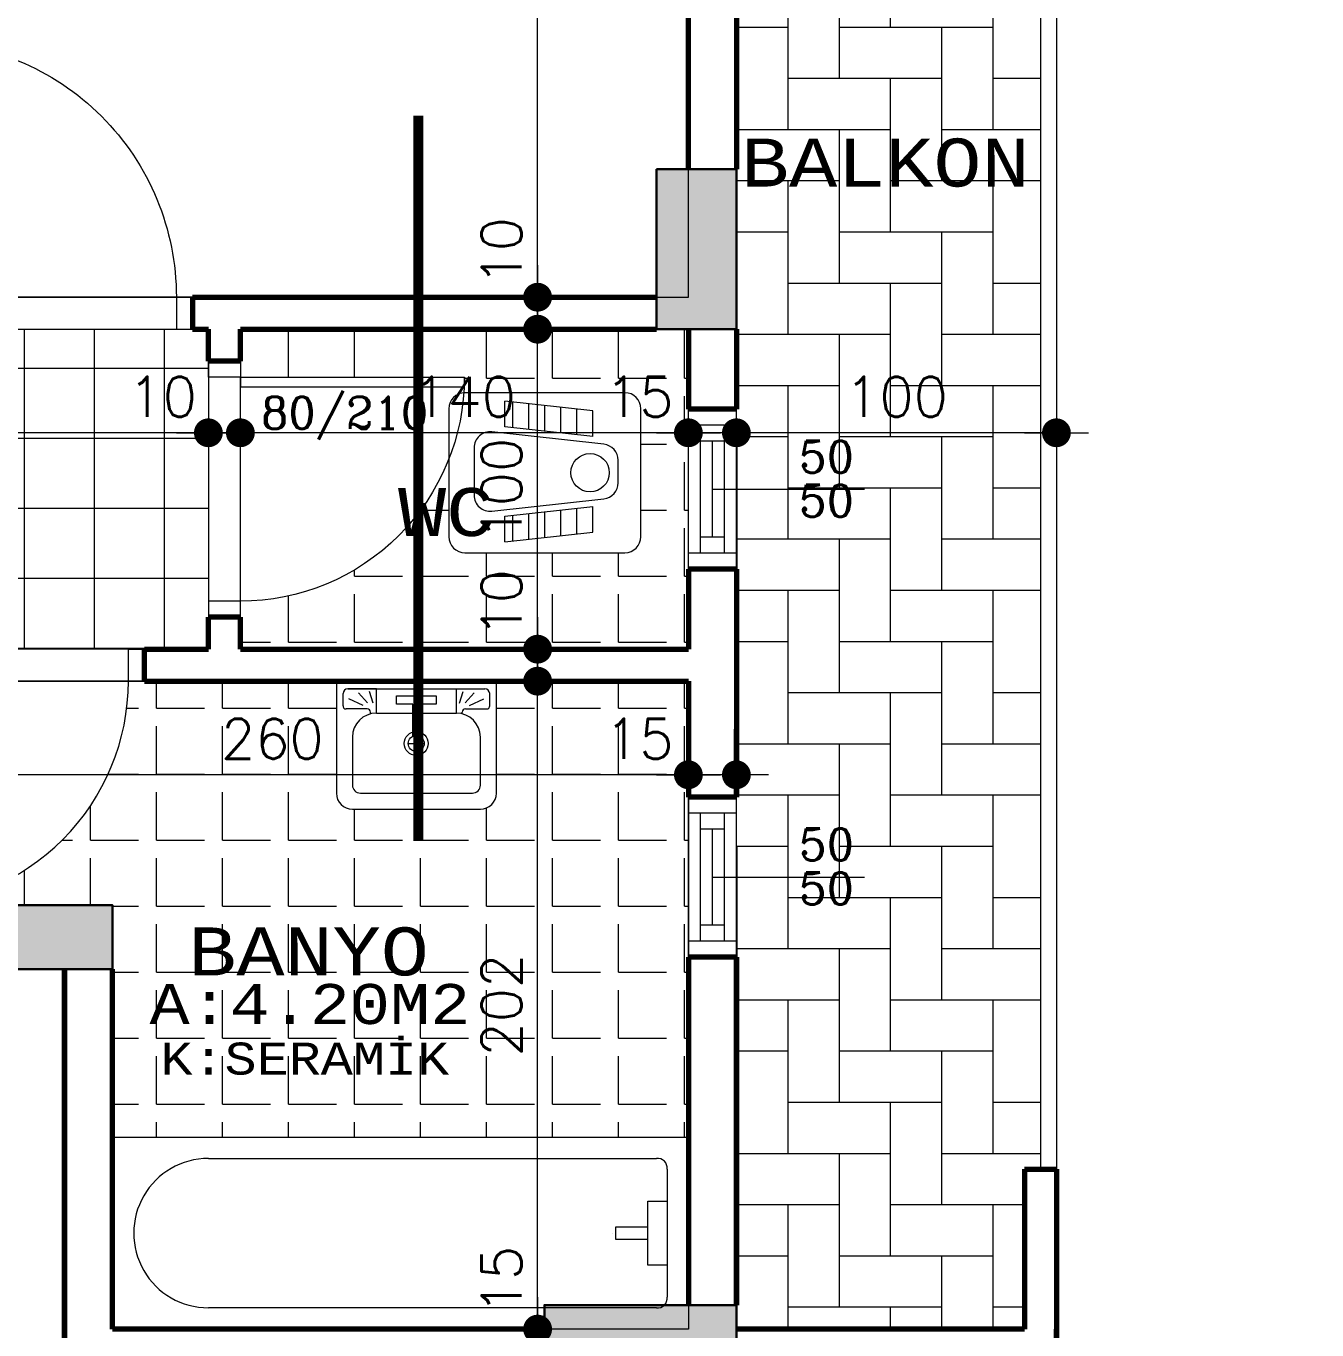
# Model space of a CAD drawing. Header units: millimetres. Extents: x 35860 to 71103, y -11298 to -8385.
# Drawn here: x 49809.8 to 50213.2, y -9991.2 to -9583.7 of the extents above; entities that cross this region are included whole.
import ezdxf
from ezdxf.enums import TextEntityAlignment as Align

# ---------------------------------------------------------------- set-up
doc = ezdxf.new("R2010")
doc.units = ezdxf.units.MM
doc.header["$MEASUREMENT"] = 0
doc.layers.get('0').update_dxf_attribs({"lineweight": 15})
doc.layers.get('Defpoints').update_dxf_attribs({"lineweight": 20})
for name, color, linetype, lineweight in [('02', 2, 'Continuous', 20), ('03_Yazı', 1, 'Continuous', 30), ('05', 4, 'Continuous', 50), ('07', 3, 'Continuous', 70), ('Aks&Tefriş', 5, 'Continuous', 20), ('Kolon', 6, 'Continuous', 30), ('Merd&Balkon', 40, 'Continuous', 20), ('Ölçü', 140, 'Continuous', 20)]:
    doc.layers.add(name, color=color, linetype=linetype, lineweight=lineweight)
doc.layers.add('Lay_X', color=45, linetype='Continuous', lineweight=13, plot=False)
doc.styles.add('0', font='txt.shx')
doc.styles.add('C', font='')
doc.styles.add('C3', font='', dxfattribs={"height": 15})
doc.styles.add('ROMANC', font='romanc', dxfattribs={"height": 0.11})
doc.styles.get('C').set_extended_font_data('Courier New Tur')
doc.styles.get('C3').set_extended_font_data('Courier New Tur')
doc.dimstyles.new('2', dxfattribs={"dimtxt": 12.5, "dimasz": 1, "dimexe": 0, "dimexo": 0, "dimgap": 5, "dimtad": 1, "dimdec": 0, "dimlfac": -1, "dimzin": 12, "dimdsep": 46, "dimtxsty": '0', "dimblk": 'DOT', "dimcen": 2.5, "dimse1": 1, "dimse2": 1, "dimclrd": 256, "dimclrt": 1, "dimadec": 0, "dimazin": 0, "dimtfac": 1, "dimtdec": 0, "dimtmove": 0, "dimatfit": 0, "dimldrblk": 'DOT', "dimfxl": 1, "dimtolj": 1, "dimtzin": 0, "dimlwd": -1, "dimarcsym": 0})
doc.dimstyles.new('_VI80I', dxfattribs={"dimtxt": 15, "dimasz": 1, "dimexe": 0, "dimexo": 100, "dimgap": 5, "dimtad": 1, "dimdec": 0, "dimlfac": -1, "dimzin": 12, "dimdsep": 46, "dimtxsty": '0', "dimblk1": 'DOT80_2', "dimblk2": 'DOT80_1', "dimsah": 1, "dimcen": 2.5, "dimse1": 1, "dimse2": 1, "dimclrd": 256, "dimclrt": 1, "dimadec": 8, "dimazin": 0, "dimtfac": 1, "dimtdec": 0, "dimtmove": 0, "dimatfit": 0, "dimldrblk": 'DOT', "dimfxl": 1, "dimtolj": 1, "dimtzin": 0, "dimlwd": -1, "dimarcsym": 0})
pattern_1 = [(0, (0, 0), (0, 20.625), [15, -5.625]), (90, (0, 0), (-20.625, 1e-15), [15, -5.625])]

# ---------------------------------------------------------------- blocks, each defined once
blk = doc.blocks.new('DOT')
at = {"color": 0}
blk.add_line((-10, 0), (10, 0), dxfattribs=at)
at = {"color": 0, "const_width": 4.5}
blk.add_lwpolyline([(-2.25, 0, 1), (2.25, 0, 1)], format="xyb", close=True, dxfattribs=at)
blk = doc.blocks.new('*D401')
at = {"layer": 'Defpoints', "color": 0, "transparency": 16777216}
for p in [(50031.81, -9703.42), (50031.81, -9710.8), (50131.81, -9940.92)]:
    blk.add_point(p, dxfattribs=at)
at = {"layer": 'Ölçü', "transparency": 16777216}
blk.add_line((50130.81, -9710.8), (50032.81, -9710.8), dxfattribs=at)
at = {"layer": 'Ölçü', "transparency": 16777216, "rotation": 180}
blk.add_blockref('DOT', (50031.81, -9710.8), dxfattribs=at)
at = {"layer": 'Ölçü', "transparency": 16777216}
blk.add_blockref('DOT', (50131.81, -9710.8), dxfattribs=at)
at = {"layer": 'Ölçü', "color": 1, "transparency": 16777216, "insert": (50081.81, -9699.55), "char_height": 12.5, "attachment_point": 5, "style": '0'}
blk.add_mtext('\\A1;100', dxfattribs=at)
blk = doc.blocks.new('*D402')
at = {"layer": 'Defpoints', "color": 0, "transparency": 16777216}
for p in [(50016.81, -9703.42), (50031.81, -9703.42), (50016.81, -9710.8)]:
    blk.add_point(p, dxfattribs=at)
at = {"layer": 'Ölçü', "transparency": 16777216}
for p, q in [((50015.81, -9710.8), (49988.14, -9710.8)), ((50031.81, -9710.8), (50016.81, -9710.8)), ((50032.81, -9710.8), (50033.81, -9710.8))]:
    blk.add_line(p, q, dxfattribs=at)
blk.add_blockref('DOT', (50016.81, -9710.8), dxfattribs=at)
at = {"layer": 'Ölçü', "transparency": 16777216, "rotation": 180}
blk.add_blockref('DOT', (50031.81, -9710.8), dxfattribs=at)
at = {"layer": 'Ölçü', "color": 1, "transparency": 16777216, "insert": (50001.47, -9699.55), "char_height": 12.5, "attachment_point": 5, "style": '0'}
blk.add_mtext('\\A1;15', dxfattribs=at)
blk = doc.blocks.new('*D403')
at = {"layer": 'Defpoints', "color": 0, "transparency": 16777216}
for p in [(49876.81, -9688.42), (50016.81, -9703.42), (49876.81, -9710.8)]:
    blk.add_point(p, dxfattribs=at)
at = {"layer": 'Ölçü', "transparency": 16777216}
blk.add_line((50015.81, -9710.8), (49877.81, -9710.8), dxfattribs=at)
at = {"layer": 'Ölçü', "transparency": 16777216, "rotation": 180}
blk.add_blockref('DOT', (49876.81, -9710.8), dxfattribs=at)
at = {"layer": 'Ölçü', "transparency": 16777216}
blk.add_blockref('DOT', (50016.81, -9710.8), dxfattribs=at)
at = {"layer": 'Ölçü', "color": 1, "transparency": 16777216, "insert": (49946.81, -9699.55), "char_height": 12.5, "attachment_point": 5, "style": '0'}
blk.add_mtext('\\A1;140', dxfattribs=at)
blk = doc.blocks.new('*D404')
at = {"layer": 'Defpoints', "color": 0, "transparency": 16777216}
for p in [(49866.81, -9688.42), (49876.81, -9688.42), (49866.81, -9710.8)]:
    blk.add_point(p, dxfattribs=at)
at = {"layer": 'Ölçü', "transparency": 16777216}
for p, q in [((49865.81, -9710.8), (49840.22, -9710.8)), ((49876.81, -9710.8), (49866.81, -9710.8)), ((49877.81, -9710.8), (49878.81, -9710.8))]:
    blk.add_line(p, q, dxfattribs=at)
blk.add_blockref('DOT', (49866.81, -9710.8), dxfattribs=at)
at = {"layer": 'Ölçü', "transparency": 16777216, "rotation": 180}
blk.add_blockref('DOT', (49876.81, -9710.8), dxfattribs=at)
at = {"layer": 'Ölçü', "color": 1, "transparency": 16777216, "insert": (49852.51, -9699.55), "char_height": 12.5, "attachment_point": 5, "style": '0'}
blk.add_mtext('\\A1;10', dxfattribs=at)
blk = doc.blocks.new('*D405')
at = {"layer": 'Defpoints', "color": 0, "transparency": 16777216}
for p in [(49866.81, -9688.42), (49456.81, -9710.8), (49456.81, -9778.42)]:
    blk.add_point(p, dxfattribs=at)
at = {"layer": 'Ölçü', "transparency": 16777216}
blk.add_line((49865.81, -9710.8), (49457.81, -9710.8), dxfattribs=at)
at = {"layer": 'Ölçü', "transparency": 16777216, "rotation": 180}
blk.add_blockref('DOT', (49456.81, -9710.8), dxfattribs=at)
at = {"layer": 'Ölçü', "transparency": 16777216}
blk.add_blockref('DOT', (49866.81, -9710.8), dxfattribs=at)
at = {"layer": 'Ölçü', "color": 1, "transparency": 16777216, "insert": (49661.81, -9699.55), "char_height": 12.5, "attachment_point": 5, "style": '0'}
blk.add_mtext('\\A1;410', dxfattribs=at)
blk = doc.blocks.new('*D409')
at = {"layer": 'Defpoints', "color": 0, "transparency": 16777216}
for p in [(50016.81, -9817.68), (50016.81, -9824.67), (50031.81, -9824.67)]:
    blk.add_point(p, dxfattribs=at)
at = {"layer": 'Ölçü', "transparency": 16777216}
for p, q in [((50015.81, -9817.68), (49988.14, -9817.68)), ((50031.81, -9817.68), (50016.81, -9817.68)), ((50032.81, -9817.68), (50033.81, -9817.68))]:
    blk.add_line(p, q, dxfattribs=at)
blk.add_blockref('DOT', (50016.81, -9817.68), dxfattribs=at)
at = {"layer": 'Ölçü', "transparency": 16777216, "rotation": 180}
blk.add_blockref('DOT', (50031.81, -9817.68), dxfattribs=at)
at = {"layer": 'Ölçü', "color": 1, "transparency": 16777216, "insert": (50001.47, -9806.43), "char_height": 12.5, "attachment_point": 5, "style": '0'}
blk.add_mtext('\\A1;15', dxfattribs=at)
blk = doc.blocks.new('*D410')
at = {"layer": 'Defpoints', "color": 0, "transparency": 16777216}
for p in [(49756.81, -9788.42), (49756.81, -9817.68), (50016.81, -9824.67)]:
    blk.add_point(p, dxfattribs=at)
at = {"layer": 'Ölçü', "transparency": 16777216}
blk.add_line((50015.81, -9817.68), (49757.81, -9817.68), dxfattribs=at)
at = {"layer": 'Ölçü', "transparency": 16777216, "rotation": 180}
blk.add_blockref('DOT', (49756.81, -9817.68), dxfattribs=at)
at = {"layer": 'Ölçü', "transparency": 16777216}
blk.add_blockref('DOT', (50016.81, -9817.68), dxfattribs=at)
at = {"layer": 'Ölçü', "color": 1, "transparency": 16777216, "insert": (49886.81, -9806.43), "char_height": 12.5, "attachment_point": 5, "style": '0'}
blk.add_mtext('\\A1;260', dxfattribs=at)
blk = doc.blocks.new('*D496')
at = {"layer": 'Defpoints', "color": 0, "transparency": 16777216}
for p in [(49969.7, -9990.92), (50031.81, -9990.92), (50031.81, -10005.92)]:
    blk.add_point(p, dxfattribs=at)
at = {"layer": 'Ölçü', "transparency": 16777216}
for p, q in [((49969.7, -9989.92), (49969.7, -9962.26)), ((49969.7, -10005.92), (49969.7, -9990.92)), ((49969.7, -10006.92), (49969.7, -10007.92))]:
    blk.add_line(p, q, dxfattribs=at)
for p, rotation in [((49969.7, -9990.92), 270), ((49969.7, -10005.92), 90)]:
    blk.add_blockref('DOT', p, dxfattribs=dict(at, rotation=rotation))
at = {"layer": 'Ölçü', "color": 1, "transparency": 16777216, "insert": (49958.45, -9975.59), "char_height": 12.5, "attachment_point": 5, "rotation": 90, "style": '0'}
blk.add_mtext('\\A1;15', dxfattribs=at)
blk = doc.blocks.new('*D497')
at = {"layer": 'Defpoints', "color": 0, "transparency": 16777216}
for p in [(49969.7, -9788.42), (50016.81, -9788.42), (50031.81, -9990.92)]:
    blk.add_point(p, dxfattribs=at)
at = {"layer": 'Ölçü', "transparency": 16777216}
blk.add_line((49969.7, -9989.92), (49969.7, -9789.42), dxfattribs=at)
for p, rotation in [((49969.7, -9788.42), 90), ((49969.7, -9990.92), 270)]:
    blk.add_blockref('DOT', p, dxfattribs=dict(at, rotation=rotation))
at = {"layer": 'Ölçü', "color": 1, "transparency": 16777216, "insert": (49958.45, -9889.67), "char_height": 12.5, "attachment_point": 5, "rotation": 90, "style": '0'}
blk.add_mtext('\\A1;202', dxfattribs=at)
blk = doc.blocks.new('*D498')
at = {"layer": 'Defpoints', "color": 0, "transparency": 16777216}
for p in [(49969.7, -9778.42), (50016.81, -9778.42), (50016.81, -9788.42)]:
    blk.add_point(p, dxfattribs=at)
at = {"layer": 'Ölçü', "transparency": 16777216}
for p, q in [((49969.7, -9777.42), (49969.7, -9751.84)), ((49969.7, -9788.42), (49969.7, -9778.42)), ((49969.7, -9789.42), (49969.7, -9790.42))]:
    blk.add_line(p, q, dxfattribs=at)
for p, rotation in [((49969.7, -9778.42), 270), ((49969.7, -9788.42), 90)]:
    blk.add_blockref('DOT', p, dxfattribs=dict(at, rotation=rotation))
at = {"layer": 'Ölçü', "color": 1, "transparency": 16777216, "insert": (49958.45, -9764.13), "char_height": 12.5, "attachment_point": 5, "rotation": 90, "style": '0'}
blk.add_mtext('\\A1;10', dxfattribs=at)
blk = doc.blocks.new('*D499')
at = {"layer": 'Defpoints', "color": 0, "transparency": 16777216}
for p in [(49969.7, -9678.42), (50006.81, -9678.42), (50016.81, -9778.42)]:
    blk.add_point(p, dxfattribs=at)
at = {"layer": 'Ölçü', "transparency": 16777216}
blk.add_line((49969.7, -9777.42), (49969.7, -9679.42), dxfattribs=at)
for p, rotation in [((49969.7, -9678.42), 90), ((49969.7, -9778.42), 270)]:
    blk.add_blockref('DOT', p, dxfattribs=dict(at, rotation=rotation))
at = {"layer": 'Ölçü', "color": 1, "transparency": 16777216, "insert": (49958.45, -9728.42), "char_height": 12.5, "attachment_point": 5, "rotation": 90, "style": '0'}
blk.add_mtext('\\A1;100', dxfattribs=at)
blk = doc.blocks.new('*D500')
at = {"layer": 'Defpoints', "color": 0, "transparency": 16777216}
for p in [(49969.7, -9668.42), (50006.81, -9668.42), (50006.81, -9678.42)]:
    blk.add_point(p, dxfattribs=at)
at = {"layer": 'Ölçü', "transparency": 16777216}
for p, q in [((49969.7, -9667.42), (49969.7, -9641.84)), ((49969.7, -9678.42), (49969.7, -9668.42)), ((49969.7, -9679.42), (49969.7, -9680.42))]:
    blk.add_line(p, q, dxfattribs=at)
for p, rotation in [((49969.7, -9668.42), 270), ((49969.7, -9678.42), 90)]:
    blk.add_blockref('DOT', p, dxfattribs=dict(at, rotation=rotation))
at = {"layer": 'Ölçü', "color": 1, "transparency": 16777216, "insert": (49958.45, -9654.13), "char_height": 12.5, "attachment_point": 5, "rotation": 90, "style": '0'}
blk.add_mtext('\\A1;10', dxfattribs=at)
blk = doc.blocks.new('*D510')
at = {"layer": 'Defpoints', "color": 0, "transparency": 16777216}
for p in [(49969.7, -9235.34), (49972.61, -9235.34), (50006.81, -9668.42)]:
    blk.add_point(p, dxfattribs=at)
at = {"layer": 'Ölçü', "transparency": 16777216}
blk.add_line((49969.7, -9667.42), (49969.7, -9236.34), dxfattribs=at)
for p, rotation in [((49969.7, -9235.34), 90), ((49969.7, -9668.42), 270)]:
    blk.add_blockref('DOT', p, dxfattribs=dict(at, rotation=rotation))
at = {"layer": 'Ölçü', "color": 1, "transparency": 16777216, "insert": (49958.45, -9451.88), "char_height": 12.5, "attachment_point": 5, "rotation": 90, "style": '0'}
blk.add_mtext('\\A1;433', dxfattribs=at)
blk = doc.blocks.new('DOT80_2')
at = {"color": 0}
blk.add_line((0, 0), (0, -80), dxfattribs=at)
blk.add_blockref('DOT', (0, 0))
blk = doc.blocks.new('DOT80_1')
at = {"color": 0}
blk.add_line((0, 0), (0, 80), dxfattribs=at)
blk.add_blockref('DOT', (0, 0))
blk = doc.blocks.new('*D928')
at = {"layer": 'Aks&Tefriş', "transparency": 16777216}
blk.add_line((50309.41, -10054.92), (50309.41, -9941.92), dxfattribs=at)
at = {"layer": 'Defpoints', "color": 0, "transparency": 16777216}
for p in [(50131.81, -9940.92), (50309.41, -9940.92), (50131.81, -10055.92)]:
    blk.add_point(p, dxfattribs=at)
at = {"layer": 'Aks&Tefriş', "transparency": 16777216}
for name, p, rotation in [('DOT80_1', (50309.41, -9940.92), 90), ('DOT80_2', (50309.41, -10055.92), 270)]:
    blk.add_blockref(name, p, dxfattribs=dict(at, rotation=rotation))
at = {"layer": 'Aks&Tefriş', "color": 1, "transparency": 16777216, "insert": (50296.91, -9998.42), "char_height": 15, "attachment_point": 5, "rotation": 90, "style": '0'}
blk.add_mtext('\\A1;115', dxfattribs=at)
blk = doc.blocks.new('*D929')
at = {"layer": 'Aks&Tefriş', "transparency": 16777216}
blk.add_line((50309.41, -9939.92), (50309.41, -9875.67), dxfattribs=at)
at = {"layer": 'Defpoints', "color": 0, "transparency": 16777216}
for p in [(50031.81, -9874.67), (50309.41, -9874.67), (50131.81, -9940.92)]:
    blk.add_point(p, dxfattribs=at)
at = {"layer": 'Aks&Tefriş', "transparency": 16777216}
for name, p, rotation in [('DOT80_1', (50309.41, -9874.67), 90), ('DOT80_2', (50309.41, -9940.92), 270)]:
    blk.add_blockref(name, p, dxfattribs=dict(at, rotation=rotation))
at = {"layer": 'Aks&Tefriş', "color": 1, "transparency": 16777216, "insert": (50296.91, -9907.8), "char_height": 15, "attachment_point": 5, "rotation": 90, "style": '0'}
blk.add_mtext('\\A1;66', dxfattribs=at)
blk = doc.blocks.new('*D930')
at = {"layer": 'Aks&Tefriş', "transparency": 16777216}
blk.add_line((50309.41, -9873.67), (50309.41, -9825.67), dxfattribs=at)
at = {"layer": 'Defpoints', "color": 0, "transparency": 16777216}
for p in [(50031.81, -9824.67), (50309.41, -9824.67), (50031.81, -9874.67)]:
    blk.add_point(p, dxfattribs=at)
at = {"layer": 'Aks&Tefriş', "transparency": 16777216}
for name, p, rotation in [('DOT80_1', (50309.41, -9824.67), 90), ('DOT80_2', (50309.41, -9874.67), 270)]:
    blk.add_blockref(name, p, dxfattribs=dict(at, rotation=rotation))
at = {"layer": 'Aks&Tefriş', "color": 1, "transparency": 16777216, "insert": (50296.91, -9849.67), "char_height": 15, "attachment_point": 5, "rotation": 90, "style": '0'}
blk.add_mtext('\\A1;50', dxfattribs=at)
blk = doc.blocks.new('*D931')
at = {"layer": 'Aks&Tefriş', "transparency": 16777216}
blk.add_line((50309.41, -9823.67), (50309.41, -9754.42), dxfattribs=at)
at = {"layer": 'Defpoints', "color": 0, "transparency": 16777216}
for p in [(50031.81, -9753.42), (50309.41, -9753.42), (50031.81, -9824.67)]:
    blk.add_point(p, dxfattribs=at)
at = {"layer": 'Aks&Tefriş', "transparency": 16777216}
for name, p, rotation in [('DOT80_1', (50309.41, -9753.42), 90), ('DOT80_2', (50309.41, -9824.67), 270)]:
    blk.add_blockref(name, p, dxfattribs=dict(at, rotation=rotation))
at = {"layer": 'Aks&Tefriş', "color": 1, "transparency": 16777216, "insert": (50296.91, -9789.05), "char_height": 15, "attachment_point": 5, "rotation": 90, "style": '0'}
blk.add_mtext('\\A1;71', dxfattribs=at)
blk = doc.blocks.new('*D932')
at = {"layer": 'Aks&Tefriş', "transparency": 16777216}
blk.add_line((50309.41, -9752.42), (50309.41, -9704.42), dxfattribs=at)
at = {"layer": 'Defpoints', "color": 0, "transparency": 16777216}
for p in [(50031.81, -9703.42), (50309.41, -9703.42), (50031.81, -9753.42)]:
    blk.add_point(p, dxfattribs=at)
at = {"layer": 'Aks&Tefriş', "transparency": 16777216}
for name, p, rotation in [('DOT80_1', (50309.41, -9703.42), 90), ('DOT80_2', (50309.41, -9753.42), 270)]:
    blk.add_blockref(name, p, dxfattribs=dict(at, rotation=rotation))
at = {"layer": 'Aks&Tefriş', "color": 1, "transparency": 16777216, "insert": (50296.91, -9728.42), "char_height": 15, "attachment_point": 5, "rotation": 90, "style": '0'}
blk.add_mtext('\\A1;50', dxfattribs=at)
blk = doc.blocks.new('*D933')
at = {"layer": 'Aks&Tefriş', "transparency": 16777216}
blk.add_line((50309.41, -9702.42), (50309.41, -9561.92), dxfattribs=at)
at = {"layer": 'Defpoints', "color": 0, "transparency": 16777216}
for p in [(50031.81, -9560.92), (50309.41, -9560.92), (50031.81, -9703.42)]:
    blk.add_point(p, dxfattribs=at)
at = {"layer": 'Aks&Tefriş', "transparency": 16777216}
for name, p, rotation in [('DOT80_1', (50309.41, -9560.92), 90), ('DOT80_2', (50309.41, -9703.42), 270)]:
    blk.add_blockref(name, p, dxfattribs=dict(at, rotation=rotation))
at = {"layer": 'Aks&Tefriş', "color": 1, "transparency": 16777216, "insert": (50296.91, -9632.17), "char_height": 15, "attachment_point": 5, "rotation": 90, "style": '0'}
blk.add_mtext('\\A1;143', dxfattribs=at)

msp = doc.modelspace()

# ---------------------------------------------------------------- hatches: boundary and pattern name
h = msp.add_hatch()
h.set_pattern_fill('SERAMIK9', color=256, scale=4, style=0, pattern_type=2)
h.set_pattern_definition([(0, (0, 0), (16, 16), [48, -16]), (90, (16, 0), (-16, -16), [48, -16])])
h.paths.add_polyline_path([(50126.81, -9232.13), (50031.81, -9227.94), (50031.81, -9247.38), (50031.81, -9252.38), (50016.81, -9252.38), (50016.81, -9322.38), (50031.81, -9322.38), (50031.81, -9327.38), (50031.81, -9373.08), (50031.81, -9423.08), (50031.81, -9440.92), (50031.81, -9560.92), (50031.81, -9628.42), (50031.81, -9678.42), (50031.81, -9703.42), (50031.81, -9753.42), (50031.81, -9824.67), (50031.81, -9874.67), (50031.81, -9983.42), (50031.81, -9990.92), (50121.81, -9990.92), (50121.81, -9940.92), (50126.81, -9940.92)])
h.paths.add_polyline_path([(50033.68, -9519.14), (50067.01, -9519.14), (50067.01, -9500.39), (50033.68, -9500.39)], flags=24)
h.paths.add_polyline_path([(50033.68, -9501.55), (50067.01, -9501.55), (50067.01, -9482.8), (50033.68, -9482.8)], flags=24)
h.paths.add_polyline_path([(50066.18, -9448.82), (50097.43, -9448.82), (50097.43, -9467.57), (50066.18, -9467.57)], flags=24)
h.paths.add_polyline_path([(50066.18, -9690.17), (50097.43, -9690.17), (50097.43, -9708.92), (50066.18, -9708.92)], flags=24)
h.paths.add_polyline_path([(50050.36, -9725.77), (50071.55, -9725.77), (50071.55, -9710.77), (50050.36, -9710.77)], flags=24)
h.paths.add_polyline_path([(50050.36, -9739.54), (50071.55, -9739.54), (50071.55, -9724.54), (50050.36, -9724.54)], flags=24)
h.paths.add_polyline_path([(50050.36, -9846.92), (50071.55, -9846.92), (50071.55, -9831.92), (50050.36, -9831.92)], flags=24)
h.paths.add_polyline_path([(50050.36, -9860.69), (50071.55, -9860.69), (50071.55, -9845.69), (50050.36, -9845.69)], flags=24)
h.paths.add_polyline_path([(50027.13, -9638.21), (50129.56, -9638.21), (50129.56, -9614.55), (50027.13, -9614.55)], flags=9)
h = msp.add_hatch()
h.set_pattern_fill('ANSI33', color=256, scale=30, style=0)
h.paths.add_polyline_path([(49131.81, -9384.52), (49131.81, -9333.42), (49156.81, -9334.52), (49156.81, -9384.52)])
h.paths.add_polyline_path([(49546.81, -9402.81), (49546.81, -9351.71), (49571.81, -9352.81), (49571.81, -9402.81)])
h.paths.add_polyline_path([(50031.81, -9983.42), (49971.81, -9983.42), (49971.81, -10013.42), (50031.81, -10013.42)])
h.paths.add_polyline_path([(50006.81, -9628.42), (50031.81, -9628.42), (50031.81, -9678.42), (50006.81, -9678.42)])
h.paths.add_polyline_path([(49571.81, -9638.42), (49571.81, -9678.42), (49546.81, -9678.42), (49546.81, -9638.42)])
h.paths.add_polyline_path([(49181.81, -9678.42), (49131.81, -9678.42), (49131.81, -9653.42), (49181.81, -9653.42)])
h.paths.add_polyline_path([(49171.81, -9893.42), (49131.81, -9893.42), (49131.81, -9923.42), (49171.81, -9923.42)])
h.paths.add_polyline_path([(49156.81, -10623.42), (49156.81, -10573.42), (49131.81, -10573.42), (49131.81, -10623.42)])
h.paths.add_polyline_path([(50006.81, -10368.42), (50031.81, -10368.42), (50031.81, -10318.42), (50006.81, -10318.42)])
h.paths.add_polyline_path([(49571.81, -10368.42), (49571.81, -10318.42), (49546.81, -10318.42), (49546.81, -10368.42)])
h.paths.add_polyline_path([(50006.81, -9423.08), (50006.81, -9371.98), (50031.81, -9373.08), (50031.81, -9423.08)])
h.paths.add_polyline_path([(49741.81, -9360.3), (49766.81, -9361.4), (49766.81, -9411.4), (49741.81, -9411.4)])
h.paths.add_polyline_path([(49471.81, -10138.42), (49446.81, -10138.42), (49446.81, -10073.42), (49471.81, -10073.42)])
h.paths.add_polyline_path([(49471.81, -9923.42), (49471.81, -9858.42), (49446.81, -9858.42), (49446.81, -9923.42)])
h.paths.add_polyline_path([(49741.81, -9873.42), (49741.81, -9878.42), (49746.81, -9878.42), (49836.81, -9878.42), (49836.81, -9858.42), (49741.81, -9858.42)])
h.paths.add_polyline_path([(49741.81, -10133.42), (49741.81, -10118.42), (49836.81, -10118.42), (49836.81, -10138.42), (49741.81, -10138.42)])
h.paths.add_polyline_path([(49181.81, -10318.42), (49131.81, -10318.42), (49131.81, -10343.42), (49181.81, -10343.42)])
h.paths.add_polyline_path([(49741.81, -10623.42), (49766.81, -10623.42), (49766.81, -10573.42), (49741.81, -10573.42)])
h.paths.add_polyline_path([(50006.81, -10623.42), (50031.81, -10623.42), (50031.81, -10573.42), (50006.81, -10573.42)])
h.paths.add_polyline_path([(49571.81, -10623.42), (49571.81, -10573.42), (49546.81, -10573.42), (49546.81, -10623.42)])
h = msp.add_hatch()
h.set_pattern_fill('NET', color=256, scale=175, style=0)
h.paths.add_polyline_path([(49866.81, -9678.42), (49456.81, -9678.42), (49456.81, -9858.42), (49480.78, -9858.42), (49480.78, -9778.42), (49483.78, -9778.42), (49483.78, -9778.48, -0.40327), (49560.78, -9858.42), (49746.81, -9858.42), (49746.81, -9778.42), (49866.81, -9778.42)])
h.paths.add_polyline_path([(49842.1, -9690.17), (49862.93, -9690.17), (49862.93, -9708.92), (49842.1, -9708.92)], flags=24)
h.paths.add_polyline_path([(49645.14, -9690.17), (49678.47, -9690.17), (49678.47, -9708.92), (49645.14, -9708.92)], flags=24)
h.paths.add_polyline_path([(49460.68, -9690.17), (49481.51, -9690.17), (49481.51, -9708.92), (49460.68, -9708.92)], flags=24)
h.paths.add_polyline_path([(49722.1, -9797.05), (49742.93, -9797.05), (49742.93, -9815.8), (49722.1, -9815.8)], flags=24)
h.paths.add_polyline_path([(49583.06, -9797.05), (49620.56, -9797.05), (49620.56, -9815.8), (49583.06, -9815.8)], flags=24)
h.paths.add_polyline_path([(49608.89, -9854.55), (49608.89, -9831.63), (49627.64, -9831.63), (49627.64, -9854.55)], flags=24)
h.paths.add_polyline_path([(49608.89, -9785.09), (49608.89, -9751.76), (49627.64, -9751.76), (49627.64, -9785.09)], flags=24)
h.paths.add_polyline_path([(49497.42, -9783.05), (49609.07, -9783.05), (49609.07, -9763.21), (49497.42, -9763.21)], flags=25)
h.paths.add_polyline_path([(49500.45, -9768.8), (49612.52, -9768.8), (49612.52, -9747.72), (49500.45, -9747.72)], flags=24)
h.paths.add_polyline_path([(49511.14, -9752.22), (49597.42, -9752.22), (49597.42, -9729.72), (49511.14, -9729.72)], flags=24)
h = msp.add_hatch()
h.set_pattern_fill('ANGLE', color=256, scale=75, style=0)
h.set_pattern_definition(pattern_1)
h.paths.add_polyline_path([(50016.81, -9753.42), (50016.81, -9703.42), (50016.81, -9678.42), (50006.81, -9678.42), (49933.4, -9678.42), (49933.4, -9693.42), (49946.81, -9693.42), (49946.81, -9696.42), (49946.74, -9696.42, -0.006654), (49946.64, -9698.28, -0.016794), (49946.97, -9698.27), (49996.97, -9698.27, -0.414214), (50001.97, -9703.27), (50001.97, -9743.27, -0.414214), (49996.97, -9748.27), (49946.97, -9748.27, -0.414214), (49941.97, -9743.27), (49941.97, -9718.98, -0.063924), (49933.4, -9734.61), (49933.4, -9778.42), (50016.81, -9778.42)])
h.paths.add_polyline_path([(49931.4, -9737.23, -0.227459), (49876.81, -9763.42), (49876.81, -9768.42), (49876.81, -9778.42), (49931.4, -9778.42)])
h.paths.add_polyline_path([(49931.4, -9678.42), (49876.81, -9678.42), (49876.81, -9688.42), (49876.81, -9693.42), (49931.4, -9693.42)])
h.paths.add_polyline_path([(49990.01, -9690.17), (50012.93, -9690.17), (50012.93, -9708.92), (49990.01, -9708.92)], flags=24)
h.paths.add_polyline_path([(49930.14, -9690.17), (49963.47, -9690.17), (49963.47, -9708.92), (49930.14, -9708.92)], flags=9)
h.paths.add_polyline_path([(49949.08, -9774.55), (49949.08, -9753.71), (49967.83, -9753.71), (49967.83, -9774.55)], flags=24)
h.paths.add_polyline_path([(49921.42, -9747.43), (49960.82, -9747.43), (49960.82, -9723.77), (49921.42, -9723.77)], flags=9)
h = msp.add_hatch()
h.set_pattern_fill('ANGLE', color=256, scale=75, style=0)
h.set_pattern_definition(pattern_1)
h.paths.add_polyline_path([(50016.81, -9788.42), (49956.81, -9788.42), (49956.81, -9823.42, -0.414214), (49951.81, -9828.42), (49911.81, -9828.42, -0.414214), (49906.81, -9823.42), (49906.81, -9788.42), (49841.81, -9788.42, -0.401712), (49774.81, -9858.36), (49774.81, -9858.42), (49836.81, -9858.42), (49836.81, -9930.92), (50016.81, -9930.92)])
h.paths.add_polyline_path([(49771.81, -9788.42), (49756.81, -9788.42), (49756.81, -9858.42), (49771.81, -9858.42)])
h.paths.add_polyline_path([(49990.01, -9797.05), (50012.93, -9797.05), (50012.93, -9815.8), (49990.01, -9815.8)], flags=24)
h.paths.add_polyline_path([(49868.06, -9797.05), (49905.56, -9797.05), (49905.56, -9815.8), (49868.06, -9815.8)], flags=24)
h.paths.add_polyline_path([(49949.08, -9908.42), (49949.08, -9870.92), (49967.83, -9870.92), (49967.83, -9908.42)], flags=24)
h.paths.add_polyline_path([(49842.5, -9899.4), (49954.56, -9899.4), (49954.56, -9878.32), (49842.5, -9878.32)], flags=24)
h.paths.add_polyline_path([(49846.35, -9914.96), (49947.5, -9914.96), (49947.5, -9895.13), (49846.35, -9895.13)], flags=24)
h.paths.add_polyline_path([(49854.8, -9884.75), (49941.46, -9884.75), (49941.46, -9861.1), (49854.8, -9861.1)], flags=24)

# ---------------------------------------------------------------- linework, layer by layer
at = {"layer": '02'}
for p, q in [((49876.81, -9693.42), (49876.81, -9696.42)), ((50016.81, -9753.42), (50016.81, -9703.42)), ((50031.81, -9753.42), (50031.81, -9703.42)), ((50031.81, -9708.42), (50016.81, -9708.42)), ((50020.56, -9748.42), (50020.56, -9708.42)), ((50028.06, -9748.42), (50028.06, -9708.42)), ((50028.06, -9713.42), (50020.56, -9713.42)), ((50024.31, -9743.42), (50024.31, -9713.42)), ((50024.31, -9728.42), (50071.81, -9728.42)), ((50028.06, -9743.42), (50020.56, -9743.42)), ((50031.81, -9748.42), (50016.81, -9748.42)), ((50016.81, -9874.67), (50016.81, -9824.67)), ((50031.81, -9874.67), (50031.81, -9824.67)), ((50031.81, -9829.67), (50016.81, -9829.67)), ((50020.56, -9869.67), (50020.56, -9829.67)), ((50028.06, -9869.67), (50028.06, -9829.67)), ((50028.06, -9834.67), (50020.56, -9834.67)), ((50024.31, -9864.67), (50024.31, -9834.67)), ((50024.31, -9849.67), (50071.81, -9849.67)), ((50028.06, -9864.67), (50020.56, -9864.67)), ((50031.81, -9869.67), (50016.81, -9869.67))]:
    msp.add_line(p, q, dxfattribs=at)
for points in [[(49776.81, -9588.42, -0.414214), (49856.81, -9668.42), (49776.81, -9668.42), (49776.81, -9588.42), (49779.81, -9588.42), (49779.81, -9668.42)], [(49876.81, -9696.42), (49946.81, -9696.42), (49946.81, -9693.42, -0.414214), (49876.81, -9763.42), (49876.81, -9693.42), (49946.81, -9693.42)], [(49771.81, -9858.42, 0.414214), (49841.81, -9788.42), (49771.81, -9788.42), (49771.81, -9858.42), (49774.81, -9858.42), (49774.81, -9788.42)]]:
    msp.add_lwpolyline(points, format="xyb", dxfattribs=at)
for points in [[(49861.81, -9668.42), (49856.81, -9668.42), (49856.81, -9678.42), (49861.81, -9678.42)], [(49876.81, -9688.42), (49876.81, -9693.42), (49866.81, -9693.42), (49866.81, -9688.42)], [(49876.81, -9768.42), (49876.81, -9763.42), (49866.81, -9763.42), (49866.81, -9768.42)], [(49846.81, -9788.42), (49841.81, -9788.42), (49841.81, -9778.42), (49846.81, -9778.42)]]:
    msp.add_lwpolyline(points, dxfattribs=at)
at = {"layer": '05', "ltscale": 3}
for p, q in [((49931.4, -9838.34), (49931.4, -9611.69)), ((49931.4, -9838.34), (49931.4, -9611.69)), ((49931.4, -9838.34), (49931.4, -9611.69)), ((49932.4, -9838.34), (49932.4, -9611.69)), ((49932.4, -9838.34), (49932.4, -9611.69)), ((49932.4, -9838.34), (49932.4, -9611.69)), ((49933.4, -9838.34), (49933.4, -9611.69)), ((49933.4, -9838.34), (49933.4, -9611.69)), ((49933.4, -9838.34), (49933.4, -9611.69))]:
    msp.add_line(p, q, dxfattribs=at)
at = {"layer": '07'}
for p, q in [((50016.81, -9628.42), (50016.81, -9560.92)), ((50031.81, -9560.92), (50031.81, -9628.42)), ((49861.81, -9668.42), (50006.81, -9668.42)), ((49861.81, -9668.42), (49861.81, -9678.42)), ((49861.81, -9678.42), (49866.81, -9678.42)), ((49866.81, -9688.42), (49866.81, -9678.42)), ((49876.81, -9678.42), (50006.81, -9678.42)), ((49876.81, -9688.42), (49876.81, -9678.42)), ((50016.81, -9678.42), (50016.81, -9703.42)), ((50031.81, -9678.42), (50031.81, -9703.42)), ((49876.81, -9688.42), (49866.81, -9688.42)), ((50031.81, -9703.42), (50016.81, -9703.42)), ((50016.81, -9753.42), (50016.81, -9778.42)), ((50031.81, -9753.42), (50016.81, -9753.42)), ((50031.81, -9753.42), (50031.81, -9824.67)), ((49866.81, -9778.42), (49866.81, -9768.42)), ((49876.81, -9768.42), (49866.81, -9768.42)), ((49876.81, -9778.42), (49876.81, -9768.42)), ((49846.81, -9778.42), (49866.81, -9778.42)), ((49846.81, -9788.42), (49846.81, -9778.42)), ((49876.81, -9778.42), (50016.81, -9778.42)), ((49846.81, -9788.42), (50016.81, -9788.42)), ((50016.81, -9788.42), (50016.81, -9824.67)), ((50031.81, -9824.67), (50031.81, -9803.42)), ((50031.81, -9824.67), (50016.81, -9824.67)), ((50016.81, -9874.67), (50016.81, -9983.42)), ((50031.81, -9874.67), (50016.81, -9874.67)), ((50031.81, -9983.42), (50031.81, -9874.67)), ((50031.81, -9874.67), (50031.81, -9983.42)), ((50031.81, -9983.42), (50031.81, -9874.67)), ((50031.81, -9874.67), (50031.81, -9983.42)), ((49821.81, -9878.42), (49821.81, -10118.42)), ((49821.81, -10118.42), (49821.81, -9878.42)), ((49836.81, -9990.92), (49836.81, -9878.42)), ((50121.81, -9940.92), (50131.81, -9940.92)), ((50121.81, -9940.92), (50121.81, -9990.92)), ((50131.81, -9940.92), (50131.81, -10005.92)), ((49971.81, -9990.92), (49836.81, -9990.92)), ((49971.81, -9990.92), (49836.81, -9990.92)), ((50121.81, -9990.92), (50031.81, -9990.92)), ((50131.81, -10005.92), (50131.81, -9990.92)), ((50131.81, -10055.92), (50131.81, -9990.92)), ((50131.81, -9990.92), (50131.81, -10005.92)), ((50131.81, -9990.92), (50131.81, -10005.92)), ((50131.81, -10005.92), (50131.81, -9990.92))]:
    msp.add_line(p, q, dxfattribs=at)
at = {"layer": 'Aks&Tefriş', "linetype": 'Continuous'}
for p, q in [((49996.97, -9698.27), (49946.97, -9698.27)), ((49986.97, -9703.96), (49959.47, -9700.9)), ((49959.47, -9708.95), (49959.47, -9700.9)), ((49961.97, -9709.23), (49961.97, -9701.18)), ((49966.97, -9709.78), (49966.97, -9701.73)), ((49941.97, -9703.27), (49941.97, -9743.27)), ((49971.97, -9710.34), (49971.97, -9702.29)), ((49976.97, -9710.89), (49976.97, -9702.84)), ((49981.97, -9711.45), (49981.97, -9703.4)), ((49986.97, -9712), (49986.97, -9703.96)), ((50001.97, -9743.27), (50001.97, -9703.27)), ((49986.97, -9712), (49959.47, -9708.95)), ((49990.39, -9714.4), (49955.39, -9710.51)), ((49949.84, -9715.48), (49949.84, -9721.8)), ((49949.84, -9721.8), (49949.84, -9730.33)), ((49994.84, -9721.8), (49994.84, -9719.37)), ((49994.84, -9726.44), (49994.84, -9721.8)), ((49955.39, -9735.3), (49990.39, -9731.41)), ((49959.47, -9736.86), (49986.97, -9733.8)), ((49981.97, -9742.41), (49981.97, -9734.36)), ((49986.97, -9741.85), (49986.97, -9733.8)), ((49959.47, -9744.91), (49959.47, -9736.86)), ((49961.97, -9744.63), (49961.97, -9736.58)), ((49966.97, -9744.07), (49966.97, -9736.02)), ((49971.97, -9743.52), (49971.97, -9735.47)), ((49976.97, -9742.96), (49976.97, -9734.91)), ((49959.47, -9744.91), (49986.97, -9741.85)), ((49946.97, -9748.27), (49996.97, -9748.27)), ((49906.81, -9788.42), (49956.81, -9788.42)), ((49906.81, -9788.42), (49906.81, -9823.42)), ((49910.39, -9790.81), (49953.22, -9790.81)), ((49919.31, -9790.81), (49910.39, -9790.81)), ((49918.34, -9795.34), (49917.17, -9791.63)), ((49919.31, -9798.42), (49919.31, -9790.81)), ((49944.31, -9798.42), (49944.31, -9790.81)), ((49945.27, -9795.34), (49946.45, -9791.63)), ((49956.81, -9823.42), (49956.81, -9788.42)), ((49908.89, -9796.1), (49908.89, -9792.31)), ((49915.16, -9796.06), (49910.69, -9793.94)), ((49916.57, -9795.16), (49913.72, -9792.1)), ((49947.04, -9795.16), (49949.89, -9792.1)), ((49948.45, -9796.06), (49952.92, -9793.94)), ((49954.72, -9796.1), (49954.72, -9792.31)), ((49916.47, -9797.1), (49909.89, -9797.1)), ((49917.47, -9798.65), (49917.47, -9798.1)), ((49919.31, -9798.42), (49930.68, -9798.42)), ((49933.05, -9798.42), (49944.31, -9798.42)), ((49946.14, -9798.65), (49946.14, -9798.1)), ((49947.14, -9797.1), (49953.72, -9797.1)), ((49911.81, -9805.92), (49911.81, -9820.92)), ((49951.81, -9820.92), (49951.81, -9805.92)), ((49914.31, -9823.42), (49949.31, -9823.42)), ((49911.81, -9828.42), (49951.81, -9828.42))]:
    msp.add_line(p, q, dxfattribs=at)
at = {"layer": 'Aks&Tefriş'}
for p, q in [((49929.25, -9807.9), (49934.25, -9807.9)), ((49931.75, -9810.4), (49931.75, -9805.4)), ((50004.14, -9970.92), (50004.14, -9950.92)), ((50004.14, -9950.92), (50010.14, -9950.92)), ((49993.14, -9960.92), (49993.14, -9960.92)), ((49994.14, -9958.92), (50004.14, -9958.92)), ((49994.14, -9962.92), (49994.14, -9958.92)), ((50004.14, -9962.92), (49994.14, -9962.92)), ((50010.14, -9970.92), (50004.14, -9970.92))]:
    msp.add_line(p, q, dxfattribs=at)
for points in [[(49930.68, -9805.57), (49930.68, -9795.65), (49925.58, -9795.65), (49925.58, -9793), (49938.03, -9793), (49938.03, -9795.65), (49933.05, -9795.65), (49933.05, -9805.57), (49930.68, -9805.57)], [(49866.81, -9937.59), (50006.81, -9937.59)], [(50010.14, -9940.92), (50010.14, -9980.92)], [(50006.81, -9984.26), (49866.81, -9984.26)]]:
    msp.add_lwpolyline(points, dxfattribs=at)
msp.add_lwpolyline([(50016.81, -9930.92), (50016.81, -9990.92), (49836.81, -9990.92), (49836.81, -9930.92)], close=True, dxfattribs=at)
at = {"layer": 'Aks&Tefriş', "linetype": 'Continuous'}
msp.add_circle((49986.09, -9723.27), 6, dxfattribs=at)
at = {"layer": 'Aks&Tefriş'}
for radius in [3.75, 2.5]:
    msp.add_circle((49931.75, -9807.9), radius, dxfattribs=at)
at = {"layer": 'Aks&Tefriş', "linetype": 'Continuous'}
for centre, radius, start, end in [((49946.97, -9703.27), 5, 90, 180), ((49996.97, -9703.27), 5, 0, 90), ((49954.84, -9715.48), 5, 83.6598, 180), ((49989.84, -9719.37), 5, 0, 83.6598), ((49989.84, -9726.44), 5, 276.3402, 0), ((49954.84, -9730.33), 5, 180, 276.3402), ((49946.97, -9743.27), 5, 180, 270), ((49996.97, -9743.27), 5, 270, 0), ((49910.39, -9792.31), 1.5, 90, 180), ((49953.22, -9792.31), 1.5, 0, 90), ((49909.89, -9796.1), 1, 180, 270), ((49919.31, -9805.92), 7.5, 90, 180), ((49916.47, -9798.1), 1, 0, 90), ((49944.31, -9805.92), 7.5, 0, 90), ((49947.14, -9798.1), 1, 90, 180), ((49953.72, -9796.1), 1, 270, 0), ((49911.81, -9823.42), 5, 180, 270), ((49914.31, -9820.92), 2.5, 180, 270), ((49949.31, -9820.92), 2.5, 270, 0), ((49951.81, -9823.42), 5, 270, 0)]:
    msp.add_arc(centre, radius, start, end, dxfattribs=at)
at = {"layer": 'Aks&Tefriş'}
for centre, radius, start, end in [((49866.81, -9960.92), 23.33, 89.9999, 270.0001), ((50007.22, -9940.51), 2.95, 351.8699, 98.1301), ((50007.22, -9981.34), 2.95, 261.8699, 8.1301)]:
    msp.add_arc(centre, radius, start, end, dxfattribs=at)
at = {"layer": 'Kolon'}
for points in [[(50006.81, -9628.42), (50031.81, -9628.42), (50031.81, -9678.42), (50006.81, -9678.42)], [(49741.81, -9873.42), (49741.81, -9878.42), (49746.81, -9878.42), (49836.81, -9878.42), (49836.81, -9858.42), (49741.81, -9858.42), (49741.81, -9858.42)], [(50031.81, -9983.42), (49971.81, -9983.42), (49971.81, -10013.42), (50031.81, -10013.42)]]:
    msp.add_lwpolyline(points, close=True, dxfattribs=at)
at = {"layer": 'Lay_X'}
for points in [[(49766.81, -9226.27), (49766.81, -9668.42), (50016.81, -9668.42), (50016.81, -9237.29)], [(49456.81, -9858.42), (49456.81, -9678.42), (49866.81, -9678.42), (49866.81, -9778.42), (49746.81, -9778.42), (49746.81, -9858.42)], [(49756.81, -9858.42), (49756.81, -9788.42), (50016.81, -9788.42), (50016.81, -9990.92), (49836.81, -9990.92), (49836.81, -9858.42)]]:
    msp.add_lwpolyline(points, close=True, dxfattribs=at)
at = {"layer": 'Merd&Balkon'}
for p, q in [((50131.81, -9227.34), (50131.81, -9940.92)), ((50126.81, -9232.13), (50126.81, -9940.92))]:
    msp.add_line(p, q, dxfattribs=at)

# ---------------------------------------------------------------- texts
at = {"layer": '03_Yazı', "style": 'C3'}
for s, p in [('BALKON', (50078.34, -9626.34)), ('WC', (49941.12, -9735.56))]:
    msp.add_text(s, height=15, dxfattribs=at).set_placement(p, align=Align.MIDDLE_CENTER)
at = {"layer": '03_Yazı', "style": 'ROMANC'}
for s, p in [('80/210', (49883.22, -9709.55)), ('50', (50051.43, -9723.27)), ('50', (50051.43, -9737.04)), ('50', (50051.43, -9844.42)), ('50', (50051.43, -9858.19))]:
    msp.add_text(s, height=10, dxfattribs=at).set_placement(p)
at = {"layer": '03_Yazı', "style": 'C', "flags": 12}
for tag, text, height, p in [('BANYO', 'BANYO', 15, (49898.13, -9872.88)), ('K:SERAMİK', 'K:SERAMİK', 10, (49896.92, -9906.37))]:
    msp.add_attdef(tag, text=text, height=height, dxfattribs=at).set_placement(p, align=Align.MIDDLE_CENTER)
at = {"layer": '03_Yazı', "style": 'C'}
msp.add_attdef('A:4.20M2', text='A:10.00m2', height=12.5, dxfattribs=at).set_placement((49898.53, -9889.31), align=Align.MIDDLE_CENTER)

# ---------------------------------------------------------------- dimensions: what is measured, and where the dimension line sits
at = {"layer": 'Aks&Tefriş'}
for base, p1, p2, picture, middle in [((50309.40645636, -9560.92189481), (50031.80522746, -9703.42189481), (50031.80522746, -9560.92189481), '*D933', (50296.90645636, -9632.17189481)), ((50309.41, -9703.42), (50031.81, -9753.42), (50031.81, -9703.42), '*D932', (50296.91, -9728.42)), ((50309.41, -9753.42), (50031.81, -9824.67), (50031.81, -9753.42), '*D931', (50296.91, -9789.05)), ((50309.41, -9824.67), (50031.81, -9874.67), (50031.81, -9824.67), '*D930', (50296.91, -9849.67)), ((50309.41, -9874.67), (50131.81, -9940.92), (50031.81, -9874.67), '*D929', (50296.91, -9907.8))]:
    dim = msp.add_linear_dim(base=base, p1=p1, p2=p2, angle=90, dimstyle='_VI80I', override={"dimtmove": 1}, dxfattribs=at)
    dim.commit()
    dim.dimension.update_dxf_attribs({"geometry": picture, "text_midpoint": middle})
dim = msp.add_linear_dim(base=(50309.41, -9940.92), p1=(50131.81, -10055.92), p2=(50131.81, -9940.92), angle=90, dimstyle='_VI80I', dxfattribs=at)
dim.commit()
dim.dimension.update_dxf_attribs({"geometry": '*D928', "text_midpoint": (50296.91, -9998.42)})
at = {"layer": 'Ölçü'}
dim = msp.add_linear_dim(base=(49969.7, -9235.34), p1=(50006.81, -9668.42), p2=(49972.61, -9235.34), angle=90, dimstyle='2', override={"dimtmove": 1}, dxfattribs=at)
dim.commit()
dim.dimension.update_dxf_attribs({"geometry": '*D510', "text_midpoint": (49958.45, -9451.88)})
for base, p1, p2, angle, picture, middle in [((49969.7, -9668.42), (50006.81, -9678.42), (50006.81, -9668.42), 90, '*D500', (49958.45, -9654.13)), ((49969.7, -9678.42), (50016.81, -9778.42), (50006.81, -9678.42), 90, '*D499', (49958.45, -9728.42)), ((49456.81, -9710.8), (49866.81, -9688.42), (49456.81, -9778.42), 180, '*D405', (49661.81, -9699.55)), ((49866.81, -9710.8), (49876.81, -9688.42), (49866.81, -9688.42), 180, '*D404', (49852.51, -9699.55)), ((49876.81, -9710.8), (50016.81, -9703.42), (49876.81, -9688.42), 180, '*D403', (49946.81, -9699.55)), ((50016.81, -9710.8), (50031.81, -9703.42), (50016.81, -9703.42), 180, '*D402', (50001.47, -9699.55)), ((50031.81, -9710.8), (50131.81, -9940.92), (50031.81, -9703.42), 180, '*D401', (50081.81, -9699.55)), ((49969.7, -9778.42), (50016.81, -9788.42), (50016.81, -9778.42), 90, '*D498', (49958.45, -9764.13)), ((49969.70124577, -9788.42189481), (50031.80522746, -9990.92189481), (50016.80522746, -9788.42189481), 90, '*D497', (49958.45124577, -9889.67189481)), ((49756.81, -9817.68), (50016.81, -9824.67), (49756.81, -9788.42), 180, '*D410', (49886.81, -9806.43)), ((50016.81, -9817.68), (50031.81, -9824.67), (50016.81, -9824.67), 180, '*D409', (50001.47, -9806.43)), ((49969.7, -9990.92), (50031.81, -10005.92), (50031.81, -9990.92), 90, '*D496', (49958.45, -9975.59))]:
    dim = msp.add_linear_dim(base=base, p1=p1, p2=p2, angle=angle, dimstyle='2', dxfattribs=at)
    dim.commit()
    dim.dimension.update_dxf_attribs({"geometry": picture, "text_midpoint": middle})

doc.saveas('drawing.dxf')
